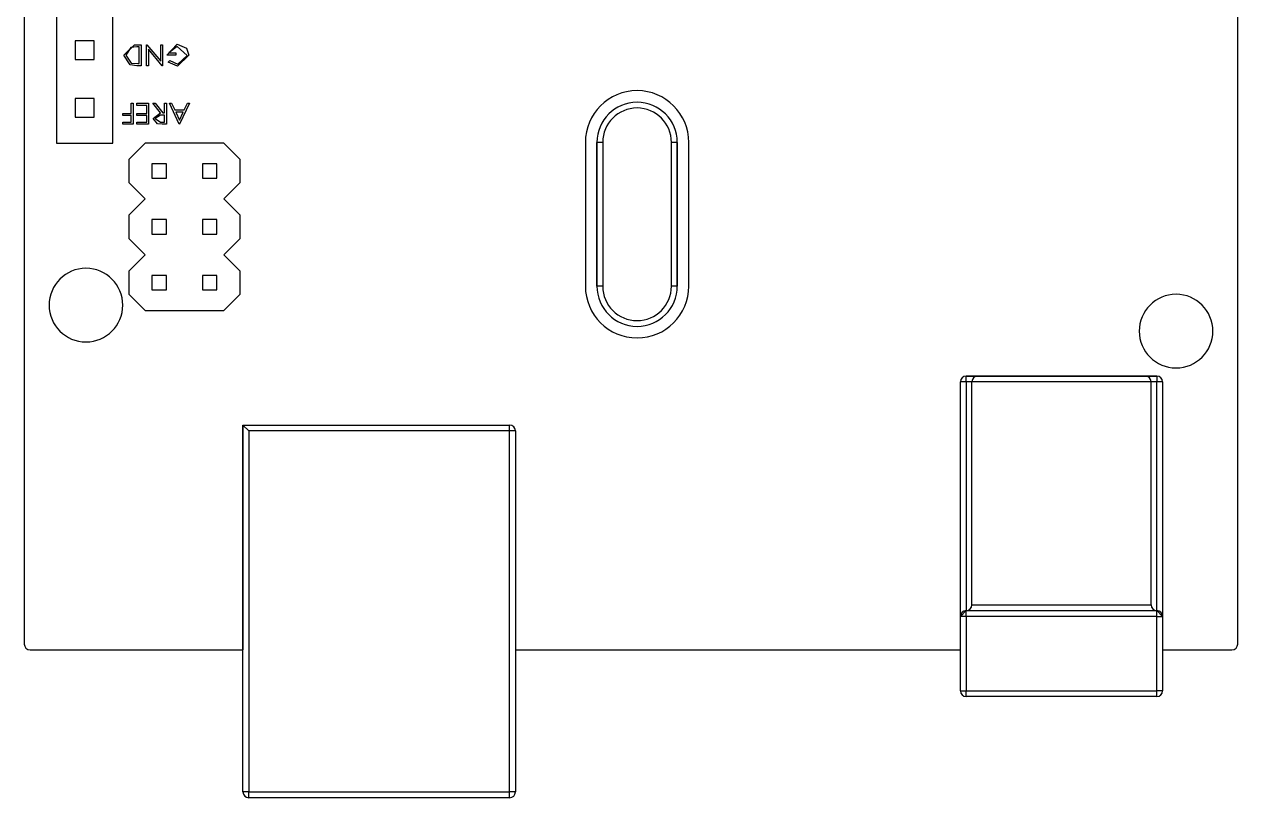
# Model space of a CAD drawing. Extents: x -53.3 to 0, y -6.5 to 68.6.
# Drawn here: x -53.3 to 0, y -6.5 to 27.5 of the extents above; entities that cross this region are included whole.
import ezdxf

# ---------------------------------------------------------------- set-up
doc = ezdxf.new("R2010")
doc.units = 0
doc.layers.get('0').update_dxf_attribs({"linetype": 'continuous'})

# ---------------------------------------------------------------- blocks, each defined once
blk = doc.blocks.new('SHAPE2DVIEW')
at = {"color": 0}
for p, q in [((0, 0.254), (0, 65.786)), ((-53.34, 64.561), (-53.34, 0.254)), ((-51.918, 43.155), (-51.918, 22.276)), ((-49.454, 22.276), (-49.454, 43.155)), ((-51.098, 26.784), (-51.098, 25.959)), ((-50.273, 26.784), (-51.098, 26.784)), ((-50.273, 25.959), (-50.273, 26.784)), ((-48.49, 26.603), (-48.205, 26.603)), ((-48.287, 26.509), (-48.393, 26.509)), ((-48.287, 25.777), (-48.287, 26.509)), ((-48.205, 26.603), (-48.205, 25.683)), ((-47.968, 25.683), (-47.968, 26.603)), ((-47.968, 26.603), (-47.95, 26.603)), ((-47.95, 26.603), (-47.343, 25.88)), ((-47.278, 25.683), (-47.886, 26.407)), ((-47.886, 26.407), (-47.886, 25.683)), ((-47.343, 25.88), (-47.343, 26.603)), ((-47.343, 26.603), (-47.26, 26.603)), ((-47.26, 26.603), (-47.26, 25.683)), ((-46.682, 26.155), (-47.071, 26.155)), ((-46.989, 26.249), (-46.682, 26.249)), ((-46.682, 26.249), (-46.682, 26.155)), ((-51.098, 25.959), (-50.273, 25.959)), ((-48.205, 25.683), (-48.391, 25.683)), ((-48.352, 25.777), (-48.287, 25.777)), ((-47.886, 25.683), (-47.968, 25.683)), ((-47.26, 25.683), (-47.278, 25.683)), ((-47.012, 25.84), (-46.942, 25.907)), ((-51.098, 24.244), (-51.098, 23.419)), ((-50.273, 24.244), (-51.098, 24.244)), ((-50.273, 23.419), (-50.273, 24.244)), ((-48.641, 24.033), (-48.559, 24.033)), ((-48.641, 23.585), (-48.641, 24.033)), ((-48.559, 24.033), (-48.559, 23.113)), ((-48.393, 24.033), (-47.874, 24.033)), ((-48.393, 23.939), (-48.393, 24.033)), ((-47.874, 24.033), (-47.874, 23.113)), ((-47.347, 23.608), (-47.685, 24.033)), ((-47.685, 24.033), (-47.583, 24.033)), ((-47.583, 24.033), (-47.245, 23.608)), ((-47.178, 24.033), (-47.095, 24.033)), ((-47.178, 23.608), (-47.178, 24.033)), ((-47.095, 24.033), (-47.095, 23.113)), ((-46.528, 23.113), (-46.953, 24.033)), ((-46.953, 24.033), (-46.863, 24.033)), ((-46.863, 24.033), (-46.727, 23.738)), ((-46.08, 24.033), (-46.517, 23.113)), ((-46.31, 23.738), (-46.17, 24.033)), ((-46.17, 24.033), (-46.08, 24.033)), ((-49.007, 23.49), (-49.007, 23.585)), ((-49.007, 23.585), (-48.641, 23.585)), ((-48.641, 23.49), (-49.007, 23.49)), ((-48.641, 23.207), (-48.641, 23.49)), ((-47.957, 23.939), (-48.393, 23.939)), ((-48.393, 23.49), (-48.393, 23.585)), ((-48.393, 23.585), (-47.957, 23.585)), ((-47.957, 23.49), (-48.393, 23.49)), ((-47.957, 23.585), (-47.957, 23.939)), ((-47.957, 23.207), (-47.957, 23.49)), ((-47.178, 23.514), (-47.346, 23.515)), ((-47.245, 23.608), (-47.178, 23.608)), ((-47.178, 23.207), (-47.178, 23.514)), ((-46.727, 23.738), (-46.31, 23.738)), ((-46.684, 23.644), (-46.522, 23.292)), ((-46.355, 23.644), (-46.684, 23.644)), ((-46.522, 23.292), (-46.355, 23.644)), ((-51.098, 23.419), (-50.273, 23.419)), ((-49.007, 23.113), (-49.007, 23.207)), ((-49.007, 23.207), (-48.641, 23.207)), ((-48.559, 23.113), (-49.007, 23.113)), ((-48.393, 23.113), (-48.393, 23.207)), ((-48.393, 23.207), (-47.957, 23.207)), ((-47.874, 23.113), (-48.393, 23.113)), ((-47.35, 23.207), (-47.178, 23.207)), ((-47.095, 23.113), (-47.279, 23.113)), ((-46.517, 23.113), (-46.528, 23.113)), ((-51.918, 22.276), (-49.454, 22.276)), ((-48.025, 22.276), (-48.743, 21.558)), ((-44.571, 22.276), (-48.025, 22.276)), ((-43.853, 21.558), (-44.571, 22.276)), ((-28.677, 22.314), (-28.677, 15.989)), ((-28.169, 22.314), (-28.169, 15.989)), ((-28.169, 15.989), (-28.169, 22.314)), ((-27.915, 22.314), (-27.915, 15.989)), ((-24.892, 15.989), (-24.892, 22.314)), ((-24.638, 15.989), (-24.638, 22.314)), ((-24.638, 22.314), (-24.638, 15.989)), ((-24.13, 15.989), (-24.13, 22.314)), ((-48.743, 21.558), (-48.743, 20.543)), ((-47.092, 21.368), (-47.727, 21.368)), ((-47.727, 21.368), (-47.727, 20.733)), ((-47.092, 20.733), (-47.092, 21.368)), ((-45.504, 21.368), (-45.504, 20.733)), ((-44.869, 21.368), (-45.504, 21.368)), ((-44.869, 20.733), (-44.869, 21.368)), ((-43.853, 20.543), (-43.853, 21.558)), ((-48.743, 20.543), (-48.025, 19.825)), ((-47.727, 20.733), (-47.092, 20.733)), ((-45.504, 20.733), (-44.869, 20.733)), ((-44.571, 19.825), (-43.853, 20.543)), ((-48.025, 19.825), (-48.743, 19.107)), ((-43.853, 19.107), (-44.571, 19.825)), ((-48.743, 19.107), (-48.743, 18.092)), ((-47.727, 18.917), (-47.727, 18.282)), ((-47.092, 18.917), (-47.727, 18.917)), ((-47.092, 18.282), (-47.092, 18.917)), ((-45.504, 18.917), (-45.504, 18.282)), ((-44.869, 18.917), (-45.504, 18.917)), ((-44.869, 18.282), (-44.869, 18.917)), ((-43.853, 18.092), (-43.853, 19.107)), ((-47.727, 18.282), (-47.092, 18.282)), ((-45.504, 18.282), (-44.869, 18.282)), ((-48.743, 18.092), (-48.025, 17.374)), ((-44.571, 17.374), (-43.853, 18.092)), ((-48.025, 17.374), (-48.743, 16.656)), ((-43.853, 16.656), (-44.571, 17.374)), ((-48.743, 16.656), (-48.743, 15.64)), ((-43.853, 15.64), (-43.853, 16.656)), ((-47.727, 16.466), (-47.727, 15.831)), ((-47.092, 16.466), (-47.727, 16.466)), ((-47.092, 15.831), (-47.092, 16.466)), ((-45.504, 16.466), (-45.504, 15.831)), ((-44.869, 16.466), (-45.504, 16.466)), ((-44.869, 15.831), (-44.869, 16.466)), ((-48.743, 15.64), (-48.025, 14.922)), ((-47.727, 15.831), (-47.092, 15.831)), ((-45.504, 15.831), (-44.869, 15.831)), ((-44.571, 14.922), (-43.853, 15.64)), ((-48.025, 14.922), (-44.571, 14.922)), ((-12.192, 1.473), (-12.192, 11.786)), ((-3.556, 12.04), (-11.938, 12.04)), ((-11.938, 12.04), (-11.421, 12.04)), ((-11.938, 11.786), (-11.938, 1.727)), ((-11.684, 11.786), (-11.938, 11.786)), ((-11.684, 1.981), (-11.684, 11.786)), ((-4.073, 12.04), (-3.556, 12.04)), ((-3.81, 1.981), (-3.81, 11.786)), ((-3.556, 11.786), (-3.81, 11.786)), ((-3.556, 1.727), (-3.556, 11.786)), ((-3.302, 11.786), (-3.302, 1.473)), ((-43.726, 9.881), (-43.726, 0)), ((-43.726, 9.881), (-32.004, 9.881)), ((-43.726, -6.248), (-43.726, 9.881)), ((-32.004, 9.627), (-43.472, 9.627)), ((-43.472, 9.627), (-43.472, -6.248)), ((-32.004, -6.248), (-32.004, 9.627)), ((-31.75, 9.627), (-31.75, -6.248)), ((-11.938, 1.727), (-3.556, 1.727)), ((-12.192, -1.803), (-12.192, 1.473)), ((-3.556, 1.473), (-11.938, 1.473)), ((-11.938, 1.473), (-11.938, -1.803)), ((-3.556, -1.803), (-3.556, 1.473)), ((-3.302, 1.473), (-3.302, -1.803)), ((-53.086, 0), (-43.726, 0)), ((-31.75, 0), (-12.192, 0)), ((-3.302, 0), (-0.254, 0)), ((-11.938, -1.803), (-3.556, -1.803)), ((-3.556, -2.057), (-11.938, -2.057)), ((-43.472, -6.248), (-32.004, -6.248)), ((-32.004, -6.502), (-43.472, -6.502))]:
    blk.add_line(p, q, dxfattribs=at)
for points in [[(-48.96, 26.155), (-48.49, 26.603)], [(-48.683, 25.716), (-48.96, 26.155)], [(-48.656, 26.486), (-48.877, 26.154)], [(-48.877, 26.154), (-48.635, 25.803)], [(-48.393, 26.509), (-48.656, 26.486)], [(-47.071, 26.155), (-46.615, 26.627)], [(-46.622, 26.533), (-46.989, 26.249)], [(-46.186, 26.139), (-46.622, 26.533)], [(-46.615, 26.627), (-46.216, 26.453)], [(-46.103, 26.143), (-46.599, 25.659)], [(-46.596, 25.753), (-46.186, 26.139)], [(-46.216, 26.453), (-46.103, 26.143)], [(-48.391, 25.683), (-48.683, 25.716)], [(-48.635, 25.803), (-48.352, 25.777)], [(-46.599, 25.659), (-47.012, 25.84)], [(-46.942, 25.907), (-46.596, 25.753)], [(-47.673, 23.359), (-47.347, 23.608)], [(-47.346, 23.515), (-47.591, 23.359)], [(-47.488, 23.125), (-47.673, 23.359)], [(-47.591, 23.359), (-47.35, 23.207)], [(-47.279, 23.113), (-47.488, 23.125)], [(-27.915, 22.314), (-28.169, 22.314)], [(-24.638, 22.314), (-24.892, 22.314)], [(-27.915, 15.989), (-28.169, 15.989)], [(-24.638, 15.989), (-24.892, 15.989)], [(-11.938, 11.786), (-12.192, 11.786)], [(-11.938, 11.786), (-11.938, 12.04)], [(-3.81, 11.786), (-7.747, 11.786), (-11.684, 11.786)], [(-11.43, 12.04), (-7.747, 12.04), (-4.064, 12.04)], [(-11.421, 12.04), (-11.43, 12.04)], [(-4.064, 12.04), (-4.073, 12.04)], [(-3.556, 12.04), (-3.556, 11.786)], [(-3.302, 11.786), (-3.556, 11.786)], [(-43.472, 9.627), (-43.726, 9.881)], [(-32.004, 9.627), (-32.004, 9.881)], [(-31.75, 9.627), (-32.004, 9.627)], [(-11.938, 1.727), (-12.192, 1.473)], [(-11.938, 1.473), (-11.938, 1.727)], [(-11.684, 1.981), (-7.747, 1.981), (-3.81, 1.981)], [(-3.302, 1.473), (-3.556, 1.727)], [(-3.556, 1.473), (-3.556, 1.727)], [(-11.938, 1.473), (-12.192, 1.473)], [(-3.556, 1.473), (-3.302, 1.473)], [(-12.192, -1.803), (-11.938, -1.803)], [(-11.938, -2.057), (-11.938, -1.803)], [(-3.302, -1.803), (-3.556, -1.803)], [(-3.556, -2.057), (-3.556, -1.803)], [(-43.472, -6.248), (-43.726, -6.248)], [(-43.472, -6.502), (-43.472, -6.248)], [(-31.75, -6.248), (-32.004, -6.248)], [(-32.004, -6.502), (-32.004, -6.248)]]:
    blk.add_lwpolyline(points, dxfattribs=at)
for centre, radius, start, end in [((-26.403, 22.314), 2.273, 0, -180), ((-26.403, 22.314), 1.765, 0, -180), ((-26.403, 22.314), 1.765, 0, -180), ((-26.403, 22.314), 1.511, 0, -180), ((-50.629, 15.157), 1.619, 0, -180), ((-26.403, 15.989), 2.273, -180, 0), ((-26.403, 15.989), 1.765, -180, 0), ((-26.403, 15.989), 1.765, -180, 0), ((-26.403, 15.989), 1.511, -180, 0), ((-2.711, 14.014), 1.619, 0, -180), ((-50.629, 15.157), 1.619, -180, 0), ((-2.711, 14.014), 1.619, -180, 0), ((-11.938, 11.786), 0.254, 90, -180), ((-11.938, 11.786), 0.254, 90, -180), ((-11.43, 11.786), 0.254, 90, -180), ((-4.064, 11.786), 0.254, 0, 90), ((-3.556, 11.786), 0.254, 0, 90), ((-3.556, 11.786), 0.254, 0, 90), ((-32.004, 9.627), 0.254, 0, 90), ((-32.004, 9.627), 0.254, 0, 90), ((-32.004, 9.627), 0.254, 0, 90), ((-11.938, 1.473), 0.254, 90, -180), ((-11.938, 1.473), 0.254, 90, -180), ((-11.938, 1.981), 0.254, -90, 0), ((-3.556, 1.981), 0.254, 180, -90), ((-3.556, 1.473), 0.254, 0, 90), ((-3.556, 1.473), 0.254, 0, 90), ((-53.086, 0.254), 0.254, -180, -90), ((-0.254, 0.254), 0.254, -90, 0), ((-11.938, -1.803), 0.254, 180, -90), ((-11.938, -1.803), 0.254, 180, -90), ((-3.556, -1.803), 0.254, -90, 0), ((-3.556, -1.803), 0.254, -90, 0), ((-43.472, -6.248), 0.254, -180, -90), ((-43.472, -6.248), 0.254, -180, -90), ((-32.004, -6.248), 0.254, -90, 0), ((-32.004, -6.248), 0.254, -90, 0)]:
    blk.add_arc(centre, radius, start, end, dxfattribs=at)

msp = doc.modelspace()

# ---------------------------------------------------------------- block references
at = {"color": 0}
msp.add_blockref('SHAPE2DVIEW', (0, 0), dxfattribs=at)

doc.saveas('drawing.dxf')
